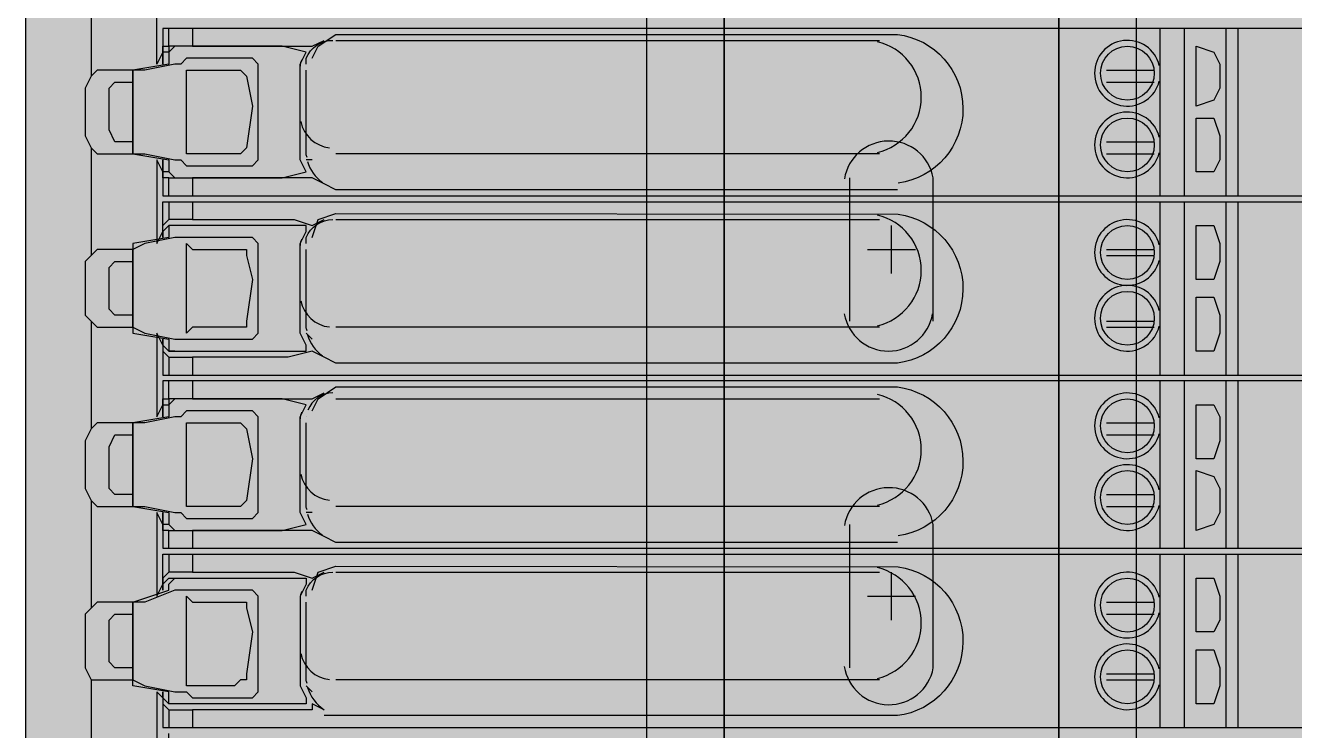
# Model space of a CAD drawing. Extents: x 4719 to 8938, y 1800 to 4482.
# Drawn here: x 6902.1 to 6992.1, y 3583.4 to 3633.4 of the extents above; entities that cross this region are included whole.
import ezdxf

# ---------------------------------------------------------------- set-up
doc = ezdxf.new("R2010")
doc.units = 0
doc.header["$LTSCALE"] = 10
doc.header["$MEASUREMENT"] = 0
doc.layers.add('G02-1-PRDXXXX-E-MRIO-01-P01-01$0$ANNOTATION', color=7, linetype='Continuous')

# ---------------------------------------------------------------- blocks, each defined once
blk = doc.blocks.new('G02-1-PRDXXXX-E-MRIO-01-P01-01$0$DV-54809-ZX-350-001')
at = {"layer": 'G02-1-PRDXXXX-E-MRIO-01-P01-01$0$ANNOTATION', "lineweight": 25}
for points in [[(2244.65, 1401.786), (2262.008, 1401.786), (2262.008, 2125.73), (2256.504, 2125.73), (2256.504, 1401.786), (2256.504, 2125.73), (2244.65, 2125.73), (2232.796, 2125.73), (2232.796, 1401.786), (2232.796, 2125.73), (2227.293, 2125.73), (2227.293, 1401.786)], [(2262.008, 1401.786), (2262.008, 2125.73), (2256.504, 2125.73), (2256.504, 1401.786), (2256.504, 2125.73), (2232.796, 2125.73), (2232.796, 1401.786), (2232.796, 2125.73), (2227.293, 2125.73), (2227.293, 1401.786)], [(2267.512, 1828.109), (2266.242, 1827.685), (2266.242, 1831.919), (2267.512, 1831.495), (2267.935, 1830.649), (2267.935, 1828.955)], [(2190.884, 1830.225), (2190.884, 1829.802)], [(2194.694, 1824.722), (2194.694, 1829.802), (2194.694, 1830.225), (2195.117, 1830.225), (2198.081, 1830.225), (2198.504, 1830.225), (2198.927, 1829.802), (2199.351, 1827.685), (2198.927, 1824.722), (2198.504, 1824.298), (2198.081, 1824.298), (2195.117, 1824.298), (2194.694, 1824.298)], [(2267.512, 1823.028), (2266.242, 1823.028), (2266.242, 1826.838), (2267.512, 1826.838), (2267.935, 1825.568), (2267.935, 1823.875)], [(2187.497, 1812.868), (2187.92, 1812.444), (2188.343, 1812.021), (2190.884, 1812.021), (2190.884, 1817.525), (2190.884, 1815.408), (2190.884, 1812.021), (2190.884, 1811.598), (2193.424, 1811.174), (2193.424, 1810.327), (2193.847, 1810.327), (2201.468, 1810.327), (2203.161, 1810.327), (2203.161, 1810.751), (2202.738, 1811.598), (2202.738, 1812.444), (2202.738, 1817.101), (2202.738, 1817.948), (2203.161, 1818.795), (2203.161, 1819.218), (2201.468, 1819.218), (2193.847, 1819.218), (2193.424, 1819.218), (2193.424, 1818.371), (2190.884, 1817.948), (2190.884, 1817.525), (2188.343, 1817.525), (2187.92, 1817.101), (2187.497, 1816.678)], [(2267.512, 1815.408), (2266.242, 1815.408), (2266.242, 1819.218), (2267.512, 1819.218), (2267.935, 1817.948), (2267.935, 1816.678)], [(2194.694, 1812.021), (2194.694, 1817.525), (2194.694, 1817.948), (2195.117, 1817.525), (2198.081, 1817.525), (2198.504, 1817.525), (2198.927, 1817.525), (2198.927, 1817.101), (2199.351, 1815.408), (2198.927, 1812.444), (2198.927, 1812.021), (2198.504, 1812.021), (2198.081, 1812.021), (2195.117, 1812.021), (2194.694, 1811.598)], [(2267.512, 1810.327), (2266.242, 1810.327), (2266.242, 1814.138), (2267.512, 1814.138), (2267.935, 1812.868), (2267.935, 1811.598)], [(2267.512, 1802.707), (2266.242, 1802.707), (2266.242, 1806.517), (2267.512, 1806.517), (2267.935, 1805.67), (2267.935, 1803.977)], [(2190.884, 1805.247), (2190.884, 1804.824)], [(2194.694, 1799.743), (2194.694, 1804.824), (2194.694, 1805.247), (2195.117, 1805.247), (2198.081, 1805.247), (2198.504, 1805.247), (2198.927, 1804.824), (2199.351, 1802.707), (2198.927, 1799.743), (2198.504, 1799.32), (2198.081, 1799.32), (2195.117, 1799.32), (2194.694, 1799.32)], [(2267.512, 1798.05), (2266.242, 1797.627), (2266.242, 1801.86), (2267.512, 1801.437), (2267.935, 1800.59), (2267.935, 1798.897)], [(2267.512, 1790.43), (2266.242, 1790.43), (2266.242, 1794.24), (2267.512, 1794.24), (2267.935, 1792.97), (2267.935, 1791.276)], [(2190.884, 1787.043), (2190.884, 1790.43), (2190.884, 1792.546)], [(2194.694, 1787.043), (2194.694, 1792.546), (2194.694, 1792.97), (2195.117, 1792.546), (2198.081, 1792.546), (2198.504, 1792.546), (2198.927, 1792.546), (2198.927, 1792.123), (2199.351, 1790.43), (2198.927, 1787.466), (2198.927, 1787.043), (2198.504, 1787.043), (2198.081, 1786.619), (2195.117, 1786.619), (2194.694, 1786.619)], [(2267.512, 1785.349), (2266.242, 1785.349), (2266.242, 1789.16), (2267.512, 1789.16), (2267.935, 1787.889), (2267.935, 1786.619)]]:
    blk.add_lwpolyline(points, close=True, dxfattribs=at)
for points in [[(2183.263, 1906.007), (2183.263, 1723.539)], [(2183.263, 1906.007), (2183.263, 1723.539), (2183.687, 1723.115), (2184.11, 1722.692), (2185.803, 1722.692), (2303.921, 1722.692), (2305.191, 1722.692), (2306.037, 1723.115), (2306.461, 1723.539), (2306.461, 1906.007)], [(2193.847, 1831.919), (2193.424, 1831.495), (2193.001, 1831.495), (2192.577, 1830.649), (2192.577, 1836.576)], [(2187.92, 1837.422), (2187.92, 1829.802)], [(2289.103, 1833.189), (2193.001, 1833.189), (2193.001, 1830.649), (2193.001, 1831.495), (2193.001, 1831.919), (2193.424, 1831.919), (2193.424, 1831.495), (2193.424, 1831.072), (2193.424, 1830.649), (2190.884, 1830.225), (2188.343, 1830.225), (2187.92, 1829.802), (2187.497, 1828.955), (2187.497, 1825.568), (2187.92, 1824.722), (2188.343, 1824.298), (2190.884, 1824.298), (2193.424, 1823.875), (2193.424, 1823.452), (2193.424, 1823.028), (2193.847, 1822.605), (2201.468, 1822.605), (2203.161, 1823.028), (2202.738, 1823.875), (2202.738, 1824.722), (2202.738, 1829.802), (2202.738, 1830.649), (2203.161, 1831.495), (2201.468, 1831.919), (2193.847, 1831.919), (2193.424, 1831.919), (2193.424, 1833.189)], [(2195.117, 1833.189), (2195.117, 1831.919), (2201.891, 1831.919), (2202.314, 1831.919), (2203.584, 1831.919), (2204.431, 1832.342)], [(2263.701, 1821.335), (2263.701, 1824.298), (2263.701, 1825.145), (2263.701, 1829.379), (2263.701, 1830.225), (2263.701, 1833.189)], [(2265.395, 1833.189), (2265.395, 1821.335)], [(2268.358, 1833.189), (2268.358, 1821.335)], [(2269.205, 1833.189), (2269.205, 1821.335)], [(2195.117, 1831.919), (2193.424, 1831.919)], [(2202.314, 1831.919), (2202.314, 1831.919)], [(2205.278, 1832.342), (2243.804, 1832.342)], [(2190.884, 1824.298), (2190.884, 1824.722), (2190.884, 1824.298), (2191.73, 1824.298), (2193.847, 1823.875), (2194.271, 1823.875), (2194.694, 1823.452), (2195.117, 1823.452), (2199.351, 1823.452), (2199.774, 1823.875), (2199.774, 1830.649), (2199.351, 1831.072), (2195.117, 1831.072), (2194.694, 1831.072), (2194.271, 1830.649), (2193.847, 1830.649), (2191.73, 1830.225), (2190.884, 1830.225)], [(2194.694, 1831.072), (2194.694, 1831.072)], [(2203.161, 1831.495), (2203.161, 1831.495)], [(2259.891, 1830.225), (2263.278, 1830.225)], [(2190.884, 1825.145), (2189.614, 1825.145), (2189.19, 1825.992), (2189.19, 1828.955), (2189.614, 1829.379), (2190.884, 1829.379)], [(2190.884, 1827.685), (2190.884, 1829.802), (2190.884, 1824.722)], [(2190.884, 1829.802), (2190.884, 1829.802)], [(2198.927, 1829.802), (2198.927, 1829.802)], [(2259.891, 1829.379), (2263.278, 1829.379)], [(2190.884, 1824.722), (2190.884, 1827.685)], [(2187.92, 1824.722), (2187.92, 1817.101)], [(2198.927, 1824.722), (2198.927, 1824.722)], [(2259.891, 1825.145), (2263.278, 1825.145)], [(2193.847, 1822.605), (2193.424, 1823.028), (2193.001, 1823.028), (2192.577, 1823.875), (2192.577, 1817.948), (2193.001, 1818.795)], [(2193.424, 1821.335), (2193.424, 1822.605), (2193.001, 1822.605), (2193.001, 1823.028), (2193.001, 1823.875), (2193.001, 1821.335), (2289.103, 1821.335)], [(2203.584, 1823.875), (2203.161, 1823.875)], [(2243.804, 1824.298), (2205.278, 1824.298)], [(2259.891, 1824.298), (2263.278, 1824.298)], [(2203.161, 1823.028), (2203.161, 1823.028)], [(2193.424, 1822.605), (2195.117, 1822.605)], [(2193.847, 1822.605), (2193.847, 1822.605)], [(2193.847, 1822.605), (2193.847, 1822.605)], [(2245.074, 1821.758), (2205.278, 1821.758), (2204.431, 1822.182), (2203.584, 1822.605), (2201.891, 1822.605), (2195.117, 1822.605), (2195.117, 1821.335)], [(2203.584, 1822.605), (2203.584, 1822.605)], [(2241.687, 1822.605), (2241.687, 1812.444)], [(2193.847, 1819.218), (2193.424, 1819.218), (2193.001, 1818.795), (2193.001, 1818.371), (2193.001, 1820.911), (2289.103, 1820.911)], [(2193.424, 1820.911), (2193.424, 1819.641), (2193.001, 1819.218)], [(2195.117, 1820.911), (2195.117, 1819.641), (2201.891, 1819.641), (2202.314, 1819.641), (2203.584, 1819.218), (2204.431, 1819.641)], [(2263.701, 1808.634), (2263.701, 1811.598), (2263.701, 1812.868), (2263.701, 1816.678), (2263.701, 1817.948), (2263.701, 1820.911)], [(2265.395, 1820.911), (2265.395, 1808.634)], [(2268.358, 1820.911), (2268.358, 1808.634)], [(2269.205, 1820.911), (2269.205, 1808.634)], [(2193.001, 1819.218), (2193.001, 1819.218)], [(2195.117, 1819.641), (2193.424, 1819.641)], [(2193.424, 1819.218), (2193.424, 1819.218)], [(2202.314, 1819.641), (2202.314, 1819.641)], [(2205.278, 1819.641), (2243.804, 1819.641)], [(2244.65, 1815.831), (2244.65, 1819.218)], [(2190.884, 1812.021), (2191.73, 1811.598), (2193.847, 1811.174), (2194.694, 1811.174), (2195.117, 1811.174), (2199.351, 1811.174), (2199.774, 1811.598), (2199.774, 1817.948), (2199.351, 1818.371), (2195.117, 1818.371), (2194.694, 1818.371), (2193.847, 1818.371), (2191.73, 1817.948), (2190.884, 1817.525)], [(2193.424, 1818.371), (2193.424, 1818.371)], [(2194.694, 1818.371), (2194.694, 1818.371)], [(2190.884, 1817.525), (2190.884, 1817.525)], [(2190.884, 1817.525), (2190.884, 1817.525)], [(2242.957, 1817.525), (2246.344, 1817.525)], [(2259.891, 1817.525), (2263.278, 1817.525)], [(2190.884, 1812.868), (2189.614, 1812.868), (2189.19, 1813.291), (2189.19, 1816.254), (2189.614, 1816.678), (2190.884, 1816.678)], [(2259.891, 1817.101), (2263.278, 1817.101)], [(2187.92, 1812.444), (2187.92, 1804.824)], [(2190.884, 1812.021), (2190.884, 1812.021)], [(2243.804, 1812.021), (2205.278, 1812.021)], [(2259.891, 1812.444), (2263.278, 1812.444)], [(2259.891, 1812.021), (2263.278, 1812.021)], [(2193.001, 1810.751), (2192.577, 1811.598), (2192.577, 1805.67), (2193.001, 1806.517), (2193.424, 1806.517), (2193.847, 1806.941)], [(2193.847, 1810.327), (2193.424, 1810.327), (2193.001, 1810.751), (2193.001, 1811.174), (2193.001, 1808.634), (2289.103, 1808.634)], [(2193.424, 1811.174), (2193.424, 1811.174)], [(2203.584, 1811.174), (2203.161, 1811.598)], [(2193.001, 1810.327), (2193.001, 1810.327)], [(2193.001, 1810.327), (2193.424, 1809.904), (2193.424, 1808.634)], [(2193.847, 1810.327), (2193.847, 1810.327)], [(2193.847, 1810.327), (2193.847, 1810.327)], [(2203.584, 1810.327), (2203.584, 1810.327)], [(2193.424, 1809.904), (2195.117, 1809.904)], [(2289.103, 1808.211), (2193.001, 1808.211), (2193.001, 1805.67), (2193.001, 1806.517), (2193.001, 1806.941), (2193.424, 1806.941), (2193.424, 1806.517), (2193.424, 1806.094), (2193.424, 1805.67), (2190.884, 1805.247), (2188.343, 1805.247), (2187.92, 1804.824), (2187.497, 1803.977), (2187.497, 1800.59), (2187.92, 1799.743), (2188.343, 1799.32), (2190.884, 1799.32), (2193.424, 1798.897), (2193.424, 1798.473), (2193.424, 1798.05), (2193.847, 1797.627), (2201.468, 1797.627), (2203.161, 1798.05), (2202.738, 1798.897), (2202.738, 1799.743), (2202.738, 1804.824), (2202.738, 1805.67), (2203.161, 1806.517), (2201.468, 1806.941), (2193.847, 1806.941), (2193.424, 1806.941), (2193.424, 1808.211)], [(2195.117, 1808.211), (2195.117, 1806.941), (2201.891, 1806.941), (2202.314, 1806.941), (2203.584, 1806.941), (2204.431, 1807.364)], [(2263.701, 1796.357), (2263.701, 1799.32), (2263.701, 1800.167), (2263.701, 1804.4), (2263.701, 1805.247), (2263.701, 1808.211)], [(2265.395, 1808.211), (2265.395, 1796.357)], [(2268.358, 1808.211), (2268.358, 1796.357)], [(2269.205, 1808.211), (2269.205, 1796.357)], [(2195.117, 1806.941), (2193.424, 1806.941)], [(2202.314, 1806.941), (2202.314, 1806.941)], [(2203.161, 1806.517), (2203.161, 1806.517)], [(2205.278, 1806.941), (2243.804, 1806.941)], [(2190.884, 1799.32), (2190.884, 1799.743), (2190.884, 1799.32), (2191.73, 1799.32), (2193.847, 1798.897), (2194.271, 1798.897), (2194.694, 1798.473), (2195.117, 1798.473), (2199.351, 1798.473), (2199.774, 1798.897), (2199.774, 1805.67), (2199.351, 1806.094), (2195.117, 1806.094), (2194.694, 1806.094), (2194.271, 1805.67), (2193.847, 1805.67), (2191.73, 1805.247), (2190.884, 1805.247)], [(2194.694, 1806.094), (2194.694, 1806.094)], [(2203.161, 1805.67), (2203.161, 1805.67)], [(2190.884, 1802.707), (2190.884, 1804.824), (2190.884, 1799.743)], [(2190.884, 1804.824), (2190.884, 1804.824)], [(2198.927, 1804.824), (2198.927, 1804.824)], [(2259.891, 1805.247), (2263.278, 1805.247)], [(2190.884, 1800.167), (2189.614, 1800.167), (2189.19, 1800.59), (2189.19, 1803.554), (2189.614, 1804.4), (2190.884, 1804.4)], [(2259.891, 1804.4), (2263.278, 1804.4)], [(2190.884, 1799.743), (2190.884, 1802.707)], [(2187.92, 1799.743), (2187.92, 1792.123)], [(2198.927, 1799.743), (2198.927, 1799.743)], [(2243.804, 1799.32), (2205.278, 1799.32)], [(2259.891, 1800.167), (2263.278, 1800.167)], [(2259.891, 1799.32), (2263.278, 1799.32)], [(2193.847, 1797.627), (2193.424, 1798.05), (2193.001, 1798.05), (2192.577, 1798.897), (2192.577, 1792.97), (2193.001, 1793.816), (2193.424, 1794.24), (2193.847, 1794.24), (2201.468, 1794.24), (2203.161, 1794.24), (2203.161, 1793.816), (2202.738, 1792.97), (2202.738, 1792.123), (2202.738, 1787.466), (2202.738, 1786.619), (2203.161, 1785.773), (2203.161, 1785.349), (2201.468, 1785.349), (2193.847, 1785.349), (2193.424, 1785.349), (2193.424, 1785.773), (2193.424, 1786.196), (2190.884, 1786.619), (2190.884, 1787.043)], [(2193.424, 1796.357), (2193.424, 1797.627), (2193.001, 1797.627), (2193.001, 1798.05), (2193.001, 1798.897), (2193.001, 1796.357), (2289.103, 1796.357)], [(2203.584, 1798.897), (2203.161, 1798.897)], [(2193.424, 1797.627), (2195.117, 1797.627)], [(2193.847, 1797.627), (2193.847, 1797.627)], [(2193.847, 1797.627), (2193.847, 1797.627)], [(2245.074, 1796.78), (2205.278, 1796.78), (2204.431, 1797.203), (2203.584, 1797.627), (2201.891, 1797.627), (2195.117, 1797.627), (2195.117, 1796.357)], [(2203.161, 1798.05), (2203.161, 1798.05)], [(2203.584, 1797.627), (2203.584, 1797.627)], [(2241.687, 1798.05), (2241.687, 1787.889)], [(2193.424, 1795.933), (2193.424, 1794.663), (2193.001, 1794.24), (2193.001, 1793.816), (2193.001, 1793.393), (2193.001, 1795.933), (2289.103, 1795.933)], [(2195.117, 1795.933), (2195.117, 1794.663), (2201.891, 1794.663), (2202.314, 1794.663), (2203.584, 1794.24), (2204.431, 1794.663)], [(2263.701, 1783.656), (2263.701, 1786.619), (2263.701, 1787.889), (2263.701, 1791.7), (2263.701, 1792.97), (2263.701, 1795.933)], [(2265.395, 1795.933), (2265.395, 1783.656)], [(2268.358, 1795.933), (2268.358, 1783.656)], [(2269.205, 1795.933), (2269.205, 1783.656)], [(2190.884, 1792.546), (2188.343, 1792.546), (2187.92, 1792.123), (2187.497, 1791.7), (2187.497, 1787.889), (2187.92, 1787.043), (2188.343, 1787.043), (2190.884, 1787.043), (2191.73, 1786.619), (2193.847, 1786.196), (2194.694, 1786.196), (2195.117, 1785.773), (2199.351, 1785.773), (2199.774, 1786.196), (2199.774, 1792.97), (2199.351, 1793.393), (2195.117, 1793.393), (2194.694, 1793.393), (2193.847, 1793.393), (2191.73, 1792.546), (2190.884, 1792.546), (2193.424, 1793.393), (2193.424, 1793.816), (2193.847, 1794.24)], [(2195.117, 1794.663), (2193.424, 1794.663)], [(2193.424, 1794.24), (2193.424, 1794.24)], [(2202.314, 1794.663), (2202.314, 1794.663)], [(2205.278, 1794.663), (2243.804, 1794.663)], [(2244.65, 1791.276), (2244.65, 1794.663)], [(2193.424, 1793.393), (2193.424, 1793.393)], [(2194.694, 1793.393), (2194.694, 1793.393)], [(2190.884, 1792.546), (2190.884, 1792.546)], [(2190.884, 1792.546), (2190.884, 1792.546)], [(2190.884, 1792.546), (2190.884, 1792.546)], [(2242.957, 1792.97), (2246.344, 1792.97)], [(2259.891, 1792.546), (2263.278, 1792.546)], [(2190.884, 1787.889), (2189.614, 1787.889), (2189.19, 1788.313), (2189.19, 1791.276), (2189.614, 1791.7), (2190.884, 1791.7)], [(2259.891, 1791.7), (2263.278, 1791.7)], [(2187.92, 1787.043), (2187.92, 1779.846)], [(2190.884, 1787.043), (2190.884, 1787.043)], [(2243.804, 1787.043), (2205.278, 1787.043)], [(2259.891, 1787.466), (2263.278, 1787.466)], [(2259.891, 1787.043), (2263.278, 1787.043)], [(2193.001, 1785.773), (2192.577, 1786.196), (2192.577, 1780.692), (2193.001, 1781.539), (2193.001, 1781.962), (2193.424, 1781.962), (2193.424, 1783.232)], [(2193.847, 1785.349), (2193.424, 1785.349), (2193.001, 1785.773), (2193.001, 1786.196), (2193.001, 1783.656), (2289.103, 1783.656)], [(2203.584, 1786.196), (2203.161, 1786.619)], [(2193.001, 1785.349), (2193.001, 1785.349)], [(2193.001, 1785.349), (2193.424, 1784.926), (2193.424, 1783.656)], [(2193.424, 1784.926), (2195.117, 1784.926)], [(2193.847, 1785.349), (2193.847, 1785.349)], [(2193.847, 1785.349), (2193.847, 1785.349)]]:
    blk.add_lwpolyline(points, dxfattribs=at)
for points in [[(2203.584, 1831.072), (2204.008, 1831.919), (2205.278, 1832.766), (2245.074, 1832.766, -0.875619), (2245.137, 1822.227)], [(2203.161, 1830.649), (2203.161, 1831.072, -0.309255), (2205.066, 1832.342)], [(2203.235, 1824.051, -0.069254), (2203.161, 1824.298), (2203.161, 1830.225)], [(2247.614, 1812.444), (2247.614, 1822.605, 0.838367), (2241.311, 1822.524)], [(2203.584, 1818.371), (2204.008, 1819.641), (2205.278, 1820.065), (2245.137, 1820.019, -0.875619), (2245.074, 1809.481), (2205.278, 1809.481), (2204.431, 1809.904), (2203.584, 1810.327), (2201.891, 1809.904), (2195.117, 1809.904), (2195.117, 1808.634)], [(2203.161, 1817.948), (2203.161, 1818.371, -0.309255), (2205.066, 1819.641)], [(2203.235, 1811.774, -0.069284), (2203.161, 1812.021), (2203.161, 1817.525)], [(2203.584, 1806.094), (2204.008, 1806.941), (2205.278, 1807.787), (2245.074, 1807.787, -0.875588), (2245.137, 1797.249)], [(2203.235, 1799.073, -0.069284), (2203.161, 1799.32), (2203.161, 1805.247)], [(2241.309, 1787.995, 0.845359), (2247.614, 1787.889), (2247.614, 1798.05, 0.839134), (2241.317, 1797.969)], [(2203.584, 1793.393), (2204.008, 1794.663), (2205.278, 1795.086), (2245.137, 1795.041, -0.875588), (2245.074, 1784.502), (2205.278, 1784.502), (2204.431, 1784.502)], [(2203.161, 1792.97), (2203.161, 1793.393, -0.309255), (2205.066, 1794.663)], [(2203.235, 1786.792, -0.067409), (2203.161, 1787.043), (2203.161, 1792.546)], [(2203.267, 1786.503, 0.170491), (2204.431, 1784.926), (2203.584, 1785.349), (2203.584, 1784.926), (2201.891, 1784.926), (2195.117, 1784.926), (2195.117, 1783.656)]]:
    blk.add_lwpolyline(points, format="xyb", dxfattribs=at)
for centre in [(2261.372, 1830.012), (2261.372, 1824.932), (2261.372, 1817.312), (2261.372, 1812.655), (2261.372, 1805.034), (2261.372, 1799.954), (2261.372, 1792.334), (2261.372, 1787.253)]:
    blk.add_circle(centre, 1.906, dxfattribs=at)
for centre, radius, start, end in [((2242.744, 1828.32), 4.023, 283.03708, 76.96128), ((2261.373, 1830.012), 2.329, 13.79204, 346.21141), ((2204.179, 1830.451), 1.439, 158.88102, 177.47499), ((2261.373, 1824.932), 2.329, 13.78515, 346.21485), ((2205.064, 1827.049), 2.327, 191.52189, 263.78946), ((2205.917, 1824.509), 2.755, 195.81357, 234.51507), ((2242.744, 1816.042), 4.023, 283.04036, 76.95909), ((2261.373, 1817.312), 2.329, 13.79204, 346.21141), ((2204.179, 1817.75), 1.439, 158.88102, 177.47499), ((2261.373, 1812.655), 2.329, 13.79205, 346.20796), ((2205.064, 1814.349), 2.327, 191.52189, 263.78946), ((2244.439, 1813.501), 3.174, 189.57041, 350.41448), ((2205.917, 1812.231), 2.754, 195.80903, 234.51962), ((2205.067, 1805.455), 1.909, 90.02492, 158.76282), ((2242.744, 1803.342), 4.023, 283.04036, 76.95909), ((2261.373, 1805.034), 2.329, 13.78859, 346.20796), ((2204.18, 1805.473), 1.44, 158.88753, 177.46849), ((2261.373, 1799.954), 2.329, 13.79205, 346.20796), ((2205.064, 1802.071), 2.327, 191.42177, 263.78336), ((2205.917, 1799.531), 2.754, 195.80903, 234.51962), ((2242.741, 1791.066), 4.026, 283.07152, 76.92848), ((2261.373, 1792.334), 2.329, 13.78859, 346.20796), ((2204.18, 1792.772), 1.44, 158.88753, 177.46849), ((2261.373, 1787.253), 2.329, 13.79205, 346.20796), ((2205.064, 1789.37), 2.327, 191.42177, 263.78336)]:
    blk.add_arc(centre, radius, start, end, dxfattribs=at)
at = {"layer": 'G02-1-PRDXXXX-E-MRIO-01-P01-01$0$ANNOTATION', "color": 7, "true_color": 0xffffff, "transparency": 33554559}
for points in [[(2183.263, 1723.539), (2213.322, 1900.926), (2183.263, 1906.007)], [(2213.322, 1900.926), (2183.263, 1723.539), (2214.168, 1900.503)], [(2306.461, 1723.539), (2183.263, 1723.539), (2273.015, 1900.503)], [(2214.168, 1900.503), (2216.285, 1900.503), (2183.263, 1723.539)], [(2216.285, 1900.503), (2183.263, 1723.539), (2273.015, 1900.503)], [(2306.461, 1723.539), (2275.556, 1900.503), (2273.015, 1900.503)]]:
    blk.add_solid(points, dxfattribs=at)

msp = doc.modelspace()

# ---------------------------------------------------------------- block references
msp.add_blockref('G02-1-PRDXXXX-E-MRIO-01-P01-01$0$DV-54809-ZX-350-001', (4718.866, 1799.996))

doc.saveas('drawing.dxf')
